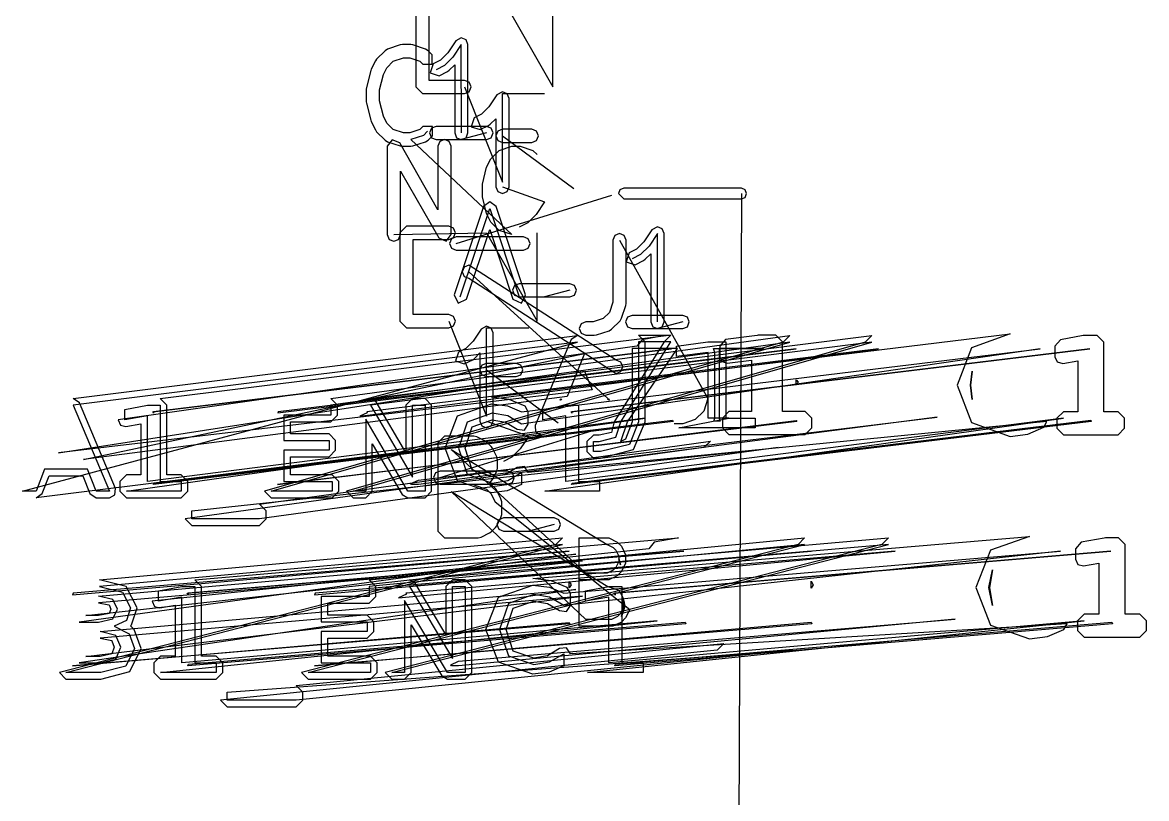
# Model space of a CAD drawing. Extents: x 0 to 334, y -361 to 120.
# Drawn here: x 45.57 to 58.28, y 60.7 to 69.48 of the extents above; entities that cross this region are included whole.
import ezdxf

# ---------------------------------------------------------------- set-up
doc = ezdxf.new("R2010")
doc.units = 0

msp = doc.modelspace()

# ---------------------------------------------------------------- linework, layer by layer
at = {"layer": 'Layer 1'}
for p, q in [((50.01781, 69.7501), (50.0179, 68.7501)), ((50.1679, 68.8251), (50.1679, 69.6751)), ((50.9976, 69.7501), (51.569029, 68.7501)), ((51.569029, 68.7501), (51.569, 69.7501)), ((50.533, 69.3048), (50.470943, 69.27142)), ((50.532953, 69.304782), (50.533, 69.3048)), ((50.586202, 69.282942), (50.532953, 69.304782)), ((50.6083, 69.2298), (50.586202, 69.282942)), ((49.670743, 69.160213), (49.575505, 69.064975)), ((49.700058, 69.178331), (49.670743, 69.160213)), ((49.842915, 69.225951), (49.700058, 69.178331)), ((49.866633, 69.2298), (49.842915, 69.225951)), ((49.961871, 69.2298), (49.866633, 69.2298)), ((49.985589, 69.225951), (49.961871, 69.2298)), ((50.128446, 69.178331), (49.985589, 69.225951)), ((50.157761, 69.160213), (50.128446, 69.178331)), ((50.20538, 69.112594), (50.157761, 69.160213)), ((50.470943, 69.27142), (50.379825, 69.134742)), ((50.5333, 69.2298), (50.438062, 69.086942)), ((50.533347, 68.22982), (50.5333, 69.2298)), ((50.6083, 68.2298), (50.6083, 69.2298)), ((49.561456, 69.045483), (49.513837, 68.950245)), ((49.575505, 69.064975), (49.561456, 69.045483)), ((49.690177, 68.96752), (49.76429, 69.041633)), ((49.76429, 69.041633), (49.878804, 69.079805)), ((49.878804, 69.079805), (49.9497, 69.0798)), ((49.9497, 69.0798), (50.064214, 69.041628)), ((50.064214, 69.041628), (50.099314, 69.006528)), ((50.20538, 69.006528), (50.20538, 69.112594)), ((50.298444, 69.053361), (50.214092, 69.011185)), ((50.379825, 69.134742), (50.298444, 69.053361)), ((50.438062, 69.086942), (50.342824, 68.991704)), ((49.508158, 68.934894), (49.460539, 68.744418)), ((49.513837, 68.950245), (49.508158, 68.934894)), ((49.651683, 68.890532), (49.690177, 68.96752)), ((50.099314, 69.006528), (50.20538, 69.006528)), ((50.214092, 69.011185), (50.180551, 68.910562)), ((50.180551, 68.910562), (50.281174, 68.877021)), ((50.342824, 68.991704), (50.247586, 68.944085)), ((50.281174, 68.877021), (50.376412, 68.92464)), ((50.376412, 68.92464), (50.395904, 68.938689)), ((50.395904, 68.938689), (50.458347, 69.001132)), ((50.458347, 69.001132), (50.4583, 68.2298)), ((49.6083, 68.717), (49.651683, 68.890532)), ((50.569, 68.8251), (50.1679, 68.8251)), ((50.622033, 68.803133), (50.569, 68.8251)), ((50.644, 68.7501), (50.622033, 68.803133)), ((49.460539, 68.744418), (49.4583, 68.726228)), ((49.4583, 68.726228), (49.4583, 68.5834)), ((49.608296, 68.592604), (49.6083, 68.717)), ((50.0179, 68.7501), (50.0929, 68.6751)), ((50.0929, 68.6751), (50.569, 68.6751)), ((50.569, 68.6751), (50.622033, 68.697067)), ((50.569001, 68.7501), (50.9976, 67.6751)), ((50.622033, 68.697067), (50.644, 68.7501)), ((50.935203, 68.66194), (50.844085, 68.525262)), ((50.99726, 68.69532), (50.935203, 68.66194)), ((50.997253, 68.695282), (50.99726, 68.69532)), ((51.050502, 68.673442), (50.997253, 68.695282)), ((50.9976, 67.6751), (50.9976, 68.6751)), ((50.9976, 68.6751), (51.4738, 68.6751)), ((51.0726, 68.6203), (51.050502, 68.673442)), ((49.4583, 68.5834), (49.460539, 68.56521)), ((49.460539, 68.56521), (49.508158, 68.374734)), ((49.651679, 68.419072), (49.608296, 68.592604)), ((50.844085, 68.525262), (50.762703, 68.443881)), ((51.0726, 67.6203), (51.0726, 68.6203)), ((49.690173, 68.342084), (49.651679, 68.419072)), ((50.678351, 68.401705), (50.64481, 68.301082)), ((50.762703, 68.443881), (50.678351, 68.401705)), ((50.860163, 68.329209), (50.922607, 68.391652)), ((50.922607, 68.391652), (50.9226, 67.6203)), ((49.508158, 68.374734), (49.513837, 68.359383)), ((49.513837, 68.359383), (49.561456, 68.264145)), ((49.561456, 68.264145), (49.575505, 68.244653)), ((49.764286, 68.267971), (49.690173, 68.342084)), ((49.8788, 68.2298), (49.764286, 68.267971)), ((50.064243, 68.267971), (49.949729, 68.2298)), ((50.099343, 68.303071), (50.064243, 68.267971)), ((50.205409, 68.303071), (50.099343, 68.303071)), ((50.194553, 68.282833), (50.172586, 68.2298)), ((50.247586, 68.3048), (50.194553, 68.282833)), ((50.205409, 68.197005), (50.205409, 68.303071)), ((50.819, 68.3048), (50.247586, 68.3048)), ((50.64481, 68.301082), (50.745433, 68.267541)), ((50.745433, 68.267541), (50.840671, 68.31516)), ((50.872033, 68.282833), (50.819, 68.3048)), ((50.840671, 68.31516), (50.860163, 68.329209)), ((50.894, 68.2298), (50.872033, 68.282833)), ((50.997609, 68.273909), (50.944576, 68.251942)), ((51.331, 68.2739), (50.997609, 68.273909)), ((51.384033, 68.251933), (51.331, 68.2739)), ((49.575505, 68.244653), (49.670743, 68.149415)), ((49.670743, 68.149415), (49.700059, 68.131297)), ((49.752228, 68.152248), (49.696472, 68.079782)), ((49.83659, 68.116992), (49.752228, 68.152248)), ((49.949729, 68.2298), (49.8788, 68.2298)), ((50.104728, 68.202419), (49.961871, 68.1548)), ((49.961871, 68.1548), (51.1048, 67.0798)), ((50.152347, 68.250038), (50.104728, 68.202419)), ((50.128474, 68.131268), (50.15779, 68.149386)), ((50.15779, 68.149386), (50.205409, 68.197005)), ((50.172586, 68.2298), (50.194553, 68.176767)), ((50.194553, 68.176767), (50.247586, 68.1548)), ((50.247586, 68.1548), (50.819, 68.1548)), ((50.342856, 68.1548), (50.289823, 68.132833)), ((50.3429, 68.1548), (50.342856, 68.1548)), ((50.395933, 68.132833), (50.3429, 68.1548)), ((50.4583, 68.2298), (50.480267, 68.176767)), ((50.480267, 68.176767), (50.5333, 68.1548)), ((50.819014, 68.2298), (50.5333, 68.1548)), ((50.5333, 68.1548), (50.586333, 68.176767)), ((50.586333, 68.176767), (50.6083, 68.2298)), ((50.819, 68.1548), (50.872033, 68.176767)), ((50.872033, 68.176767), (50.894, 68.2298)), ((50.944576, 68.251942), (50.922609, 68.198909)), ((50.922609, 68.198909), (50.944576, 68.145876)), ((50.944576, 68.145876), (50.997609, 68.123909)), ((50.997609, 68.198909), (51.8071, 67.6001)), ((51.331, 68.1239), (51.384033, 68.145867)), ((51.406, 68.1989), (51.384033, 68.251933)), ((51.384033, 68.145867), (51.406, 68.1989)), ((49.696472, 68.079782), (49.6964, 67.0798)), ((49.700059, 68.131297), (49.842916, 68.083678)), ((50.2679, 67.3622), (49.83659, 68.116992)), ((49.842916, 68.083678), (49.866633, 68.079829)), ((49.866633, 68.079829), (49.9619, 68.0798)), ((49.9619, 68.0798), (49.985617, 68.083649)), ((49.985617, 68.083649), (50.128474, 68.131268)), ((50.289823, 68.132833), (50.267856, 68.0798)), ((50.267856, 68.0798), (50.2679, 67.3622)), ((50.4179, 68.0798), (50.395933, 68.132833)), ((50.417828, 67.079818), (50.4179, 68.0798)), ((50.866638, 67.936914), (50.961876, 68.032152)), ((50.961876, 68.032152), (51.104733, 68.079772)), ((50.997609, 68.123909), (51.331, 68.1239)), ((51.104733, 68.079772), (51.2, 68.0798)), ((51.2, 68.0798), (51.342857, 68.03218)), ((51.342857, 68.03218), (51.390476, 67.984561)), ((50.819019, 67.841676), (50.866638, 67.936914)), ((49.8464, 67.0798), (49.8464, 67.7974)), ((49.8464, 67.7974), (50.27771, 67.042608)), ((50.7714, 67.6512), (50.819019, 67.841676)), ((50.771467, 67.508371), (50.7714, 67.6512)), ((50.47377, 66.981052), (52.2357, 67.5251)), ((50.819086, 67.317895), (50.771467, 67.508371)), ((50.9226, 67.6203), (50.944567, 67.567267)), ((50.944567, 67.567267), (50.9976, 67.5453)), ((50.9976, 67.5453), (51.050633, 67.567267)), ((50.997607, 67.62034), (51.4742, 67.4501)), ((51.050633, 67.567267), (51.0726, 67.6203)), ((52.327574, 67.586626), (52.31, 67.5442)), ((52.31, 67.5442), (52.37, 67.4842)), ((52.37, 67.6042), (52.327574, 67.586626)), ((53.7, 67.6042), (52.37, 67.6042)), ((53.7, 67.5442), (52.37, -264.804)), ((53.742426, 67.586626), (53.7, 67.6042)), ((53.7, 67.4842), (53.742426, 67.501774)), ((53.76, 67.5442), (53.742426, 67.586626)), ((53.742426, 67.501774), (53.76, 67.5442)), ((50.784002, 67.398813), (50.450668, 66.398813)), ((50.521819, 66.3751), (50.855153, 67.3751)), ((50.855153, 67.45008), (50.784002, 67.398813)), ((50.926304, 67.398813), (50.855153, 67.45008)), ((50.855153, 67.45008), (50.855153, 67.45008)), ((50.855153, 67.3751), (51.188486, 66.3751)), ((51.259637, 66.398813), (50.926304, 67.398813)), ((51.4742, 67.4501), (51.378962, 67.307242)), ((52.37, 67.4842), (53.7, 67.4842)), ((50.866705, 67.222657), (50.819086, 67.317895)), ((51.378962, 67.307242), (51.283723, 67.212004)), ((49.91431, 67.1751), (49.83931, 67.1001)), ((50.3905, 67.1751), (49.91431, 67.1751)), ((50.443533, 67.153133), (50.3905, 67.1751)), ((50.4655, 67.1001), (50.443533, 67.153133)), ((50.59297, 66.351379), (50.855153, 67.137925)), ((50.855153, 67.137925), (51.117335, 66.351379)), ((50.961943, 67.127419), (50.866705, 67.222657)), ((51.1048, 67.0798), (50.961943, 67.127419)), ((51.283723, 67.212004), (51.188485, 67.164385)), ((52.688543, 67.13342), (52.597425, 66.996742)), ((52.7506, 67.1668), (52.688543, 67.13342)), ((52.750653, 67.166782), (52.7506, 67.1668)), ((52.803902, 67.144942), (52.750653, 67.166782)), ((52.826, 67.0918), (52.803902, 67.144942)), ((49.6964, 67.0798), (49.718367, 67.026767)), ((49.718367, 67.026767), (49.7714, 67.0048)), ((49.7714, 67.0048), (49.824433, 67.026767)), ((49.771428, 67.0798), (50.819, 67.1001)), ((49.824433, 67.026767), (49.8464, 67.0798)), ((49.83931, 67.1001), (49.8393, 66.1001)), ((49.9893, 66.1751), (49.9893, 67.0251)), ((49.9893, 67.0251), (50.3905, 67.0251)), ((50.27771, 67.042608), (50.362072, 67.007352)), ((50.362072, 67.007352), (50.417828, 67.079818)), ((50.3905, 67.0251), (50.443533, 67.047067)), ((50.420737, 67.034085), (50.39877, 66.981052)), ((50.47377, 67.056052), (50.420737, 67.034085)), ((50.443533, 67.047067), (50.4655, 67.1001)), ((51.2357, 67.056), (50.47377, 67.056052)), ((50.819, 67.1001), (51.390428, 66.1001)), ((51.288733, 67.034033), (51.2357, 67.056)), ((51.3107, 66.981), (51.288733, 67.034033)), ((51.390428, 66.1001), (51.3905, 67.1001)), ((52.247428, 67.0168), (52.2474, 66.3147)), ((52.269395, 67.069833), (52.247428, 67.0168)), ((52.322428, 67.0918), (52.269395, 67.069833)), ((52.375433, 67.069833), (52.3224, 67.0918)), ((52.3224, 67.0918), (52.322428, 67.0918)), ((52.322428, 67.0168), (53.3224, 65.2275)), ((52.3974, 67.0168), (52.375433, 67.069833)), ((52.397414, 66.302514), (52.3974, 67.0168)), ((52.597425, 66.996742), (52.516044, 66.915361)), ((52.751, 67.0918), (52.655762, 66.948942)), ((52.750947, 66.09182), (52.751, 67.0918)), ((52.826, 66.0918), (52.826, 67.0918)), ((50.39877, 66.981052), (50.420737, 66.928019)), ((50.420737, 66.928019), (50.47377, 66.906052)), ((50.47377, 66.906052), (51.2357, 66.906)), ((51.2357, 66.906), (51.288733, 66.927967)), ((51.288733, 66.927967), (51.3107, 66.981)), ((52.431692, 66.873185), (52.398151, 66.772562)), ((52.516044, 66.915361), (52.431692, 66.873185)), ((52.655762, 66.948942), (52.560524, 66.853704)), ((52.613504, 66.800689), (52.675947, 66.863132)), ((52.675947, 66.863132), (52.676, 66.0918)), ((50.617057, 66.735814), (50.564024, 66.713847)), ((52.2837, 65.6608), (50.617057, 66.735814)), ((52.398151, 66.772562), (52.498774, 66.739021)), ((52.560524, 66.853704), (52.465286, 66.806085)), ((52.498774, 66.739021), (52.594012, 66.78664)), ((52.594012, 66.78664), (52.613504, 66.800689)), ((50.564024, 66.713847), (50.542057, 66.660814)), ((50.542057, 66.660814), (50.564024, 66.607781)), ((50.564024, 66.607781), (50.617057, 66.585814)), ((50.617057, 66.660814), (52.1884, 65.2251)), ((50.617057, 66.585814), (52.2837, 65.5108)), ((51.135452, 66.503133), (51.113485, 66.4501)), ((51.188485, 66.5251), (51.135452, 66.503133)), ((51.7599, 66.5251), (51.188485, 66.5251)), ((51.812933, 66.503133), (51.7599, 66.5251)), ((51.8349, 66.4501), (51.812933, 66.503133)), ((50.450668, 66.398813), (50.498102, 66.303945)), ((51.113485, 66.4501), (51.135452, 66.397067)), ((51.135452, 66.397067), (51.188485, 66.3751)), ((51.188485, 66.3751), (51.7599, 66.3751)), ((51.212203, 66.303945), (51.259637, 66.398813)), ((51.759914, 66.4501), (51.4742, 66.3751)), ((51.7599, 66.3751), (51.812933, 66.397067)), ((51.812933, 66.397067), (51.8349, 66.4501)), ((50.498102, 66.303945), (50.59297, 66.351379)), ((51.117335, 66.351379), (51.212203, 66.303945)), ((52.2474, 66.3147), (52.209229, 66.200186)), ((52.345946, 66.13594), (52.393565, 66.278797)), ((52.393565, 66.278797), (52.397414, 66.302514)), ((49.8393, 66.1001), (49.9143, 66.0251)), ((50.3905, 66.1751), (49.9893, 66.1751)), ((50.443533, 66.153133), (50.3905, 66.1751)), ((50.3905, 66.1001), (50.819, 65.0251)), ((50.4655, 66.1001), (50.443533, 66.153133)), ((50.443533, 66.047067), (50.4655, 66.1001)), ((52.139029, 66.129986), (52.024515, 66.091815)), ((52.209229, 66.200186), (52.139029, 66.129986)), ((52.23259, 66.011386), (52.327828, 66.106624)), ((52.327828, 66.106624), (52.345946, 66.13594)), ((52.412253, 66.144833), (52.390286, 66.0918)), ((52.465286, 66.1668), (52.412253, 66.144833)), ((53.0367, 66.1668), (52.465286, 66.1668)), ((53.089733, 66.144833), (53.0367, 66.1668)), ((53.1117, 66.0918), (53.089733, 66.144833)), ((49.9143, 66.0251), (50.3905, 66.0251)), ((50.3905, 66.0251), (50.443533, 66.047067)), ((50.756603, 66.01194), (50.665485, 65.875262)), ((50.81866, 66.04532), (50.756603, 66.01194)), ((50.818653, 66.045282), (50.81866, 66.04532)), ((50.871902, 66.023442), (50.818653, 66.045282)), ((50.819, 65.0251), (50.819, 66.0251)), ((50.819, 66.0251), (51.2952, 66.0251)), ((50.894, 65.9703), (50.871902, 66.023442)), ((51.888367, 66.069833), (51.8664, 66.0168)), ((51.8664, 66.0168), (51.888367, 65.963767)), ((51.9414, 66.0918), (51.888367, 66.069833)), ((52.024515, 66.091815), (51.9414, 66.0918)), ((52.060417, 65.945649), (52.203274, 65.993268)), ((52.203274, 65.993268), (52.23259, 66.011386)), ((52.390286, 66.0918), (52.412253, 66.038767)), ((52.412253, 66.038767), (52.465286, 66.0168)), ((52.465286, 66.0168), (53.0367, 66.0168)), ((52.676, 66.0918), (52.697967, 66.038767)), ((52.697967, 66.038767), (52.751, 66.0168)), ((53.036714, 66.0918), (52.751, 66.0168)), ((52.751, 66.0168), (52.804033, 66.038767)), ((52.804033, 66.038767), (52.826, 66.0918)), ((53.0367, 66.0168), (53.089733, 66.038767)), ((53.089733, 66.038767), (53.1117, 66.0918)), ((45.5705, 64.1781), (51.845181, 65.86377)), ((51.845181, 65.86377), (46.1444, 65.1501)), ((46.144466, 65.225105), (51.845181, 65.93877)), ((47.1285, 65.2251), (52.848697, 65.93877)), ((54.171576, 65.86377), (48.3063, 64.1781)), ((48.3813, 64.1781), (54.246576, 65.86377)), ((49.0594, 65.2251), (54.246576, 65.93877)), ((54.246576, 65.86377), (49.0594, 65.1501)), ((55.101103, 65.86377), (49.2359, 64.1781)), ((49.3109, 64.1781), (55.176103, 65.86377)), ((55.176103, 65.86377), (49.5062, 65.1501)), ((49.506261, 65.225137), (55.176103, 65.93877)), ((50.665485, 65.875262), (50.584104, 65.793881)), ((50.87319, 65.242648), (56.738483, 65.956348)), ((50.894, 64.9703), (50.894, 65.9703)), ((51.776063, 65.892886), (51.366611, 64.920881)), ((51.845181, 65.93877), (51.776063, 65.892886)), ((51.888367, 65.963767), (51.9414, 65.9418)), ((51.9414, 65.9418), (52.0367, 65.9418)), ((52.0367, 65.9418), (52.060417, 65.945649)), ((52.827284, 65.866185), (52.2612, 64.9625)), ((52.336193, 64.962558), (52.902284, 65.866185)), ((52.578765, 65.890673), (52.517251, 65.816895)), ((52.6134, 65.8668), (52.5384, 65.9418)), ((52.5384, 65.9418), (52.902284, 65.941185)), ((52.902284, 65.866185), (52.5384, 65.8668)), ((52.5384, 65.8668), (52.5384, 64.9625)), ((52.835211, 65.937548), (52.578765, 65.890673)), ((52.613418, 64.962535), (52.6134, 65.8668)), ((52.902284, 65.941185), (52.827284, 65.866185)), ((52.848697, 65.93877), (52.835211, 65.937548)), ((52.965, 65.8199), (53.322428, 65.866775)), ((53.322428, 65.866775), (53.5246, 65.8668)), ((53.521285, 65.893673), (53.456037, 65.81931)), ((53.878713, 65.940548), (53.521285, 65.893673)), ((53.5246, 65.8668), (53.5246, 65.0055)), ((53.888465, 65.941185), (53.878713, 65.940548)), ((54.0907, 65.9412), (53.888465, 65.941185)), ((54.1657, 65.8662), (54.0907, 65.9412)), ((54.1657, 65.0799), (54.1657, 65.8662)), ((54.246576, 65.93877), (54.171576, 65.86377)), ((55.176103, 65.93877), (55.101103, 65.86377)), ((56.738483, 65.956348), (56.30283, 65.799917)), ((57.307568, 65.890673), (57.246054, 65.816895)), ((57.564014, 65.937548), (57.307568, 65.890673)), ((57.5775, 65.93877), (57.564014, 65.937548)), ((57.7226, 65.9388), (57.5775, 65.93877)), ((57.7976, 65.8638), (57.7226, 65.9388)), ((57.7976, 65.0774), (57.7976, 65.8638)), ((46.2594, 64.5368), (51.927071, 65.734213)), ((52.517251, 65.816895), (46.652, 64.9834)), ((47.045083, 65.075137), (52.910284, 65.78877)), ((52.910284, 65.78877), (47.0536, 65.0751)), ((48.456363, 65.066068), (54.321576, 65.78877)), ((54.321576, 65.78877), (48.4605, 65.0751)), ((49.385836, 65.02722), (55.251103, 65.78877)), ((55.251103, 65.78877), (49.4632, 65.0751)), ((50.499752, 65.751705), (50.466211, 65.651082)), ((50.584104, 65.793881), (50.499752, 65.751705)), ((50.681564, 65.679209), (50.744007, 65.741652)), ((50.744007, 65.741652), (50.744, 64.9703)), ((57.079693, 65.7889), (51.2144, 64.9365)), ((51.2144, 65.075265), (57.079693, 65.7889)), ((51.927071, 65.734213), (51.730247, 65.250489)), ((51.773883, 65.075137), (57.639087, 65.78877)), ((57.639087, 65.78877), (51.7824, 65.0751)), ((52.411158, 64.9625), (52.977284, 65.791185)), ((52.977284, 65.791185), (52.4634, 65.7918)), ((52.4634, 65.7918), (52.4634, 64.9625)), ((52.96497, 65.700125), (52.965, 65.8199)), ((53.3244, 65.747), (52.96497, 65.700125)), ((53.3244, 65.0055), (53.3244, 65.747)), ((53.3994, 65.747), (53.38455, 65.791792)), ((53.38455, 65.791792), (53.950617, 65.791185)), ((53.399333, 65.005477), (53.3994, 65.747)), ((53.950617, 65.791185), (53.4496, 65.7918)), ((53.4496, 65.7918), (53.4496, 65.0055)), ((53.456037, 65.81931), (53.4561, 65.6995)), ((56.30283, 65.799917), (56.139816, 65.376791)), ((56.411298, 65.722883), (56.411463, 65.723055)), ((56.411377, 65.722966), (56.411298, 65.722883)), ((56.411463, 65.723055), (56.411377, 65.722966)), ((57.246054, 65.816895), (57.2461, 65.6971)), ((50.466211, 65.651082), (50.566834, 65.617541)), ((50.566834, 65.617541), (50.662072, 65.66516)), ((50.662072, 65.66516), (50.681564, 65.679209)), ((50.765977, 65.601942), (50.74401, 65.548909)), ((50.81901, 65.623909), (50.765977, 65.601942)), ((51.1524, 65.6239), (50.81901, 65.623909)), ((51.205433, 65.601933), (51.1524, 65.6239)), ((51.2274, 65.5489), (51.205433, 65.601933)), ((52.336733, 65.638833), (52.2837, 65.6608)), ((52.3587, 65.5858), (52.336733, 65.638833)), ((53.4561, 65.6995), (53.481617, 65.643145)), ((53.481617, 65.643145), (53.540799, 65.62513)), ((53.540799, 65.62513), (53.81553, 65.660959)), ((53.81553, 65.660959), (53.8155, 65.0799)), ((57.2461, 65.6971), (57.273045, 65.639523)), ((57.273045, 65.639523), (57.334513, 65.623309)), ((57.334513, 65.623309), (57.503983, 65.654113)), ((57.503983, 65.654113), (57.504, 65.0774)), ((45.9765, 64.6118), (51.927198, 65.535526)), ((50.74401, 65.548909), (50.765977, 65.495876)), ((50.765977, 65.495876), (50.81901, 65.473909)), ((50.81901, 65.548909), (51.6286, 64.9501)), ((50.81901, 65.473909), (51.1524, 65.4739)), ((51.1524, 65.4739), (51.205433, 65.495867)), ((51.205433, 65.495867), (51.2274, 65.5489)), ((51.927198, 65.535526), (52.012973, 65.325489)), ((52.2837, 65.5108), (52.336733, 65.532767)), ((52.336733, 65.532767), (52.3587, 65.5858)), ((56.289816, 65.376791), (56.311527, 65.53693)), ((56.311527, 65.53693), (56.292822, 65.376791)), ((56.311527, 65.53693), (56.311527, 65.53693)), ((54.321576, 65.438688), (54.341063, 65.409994)), ((54.321576, 65.3813), (54.321576, 65.438688)), ((54.341063, 65.409994), (54.321576, 65.3813)), ((56.139816, 65.376791), (56.302763, 64.953728)), ((56.311554, 65.216889), (56.289816, 65.376791)), ((56.292822, 65.376791), (56.311554, 65.216889)), ((52.012973, 65.325489), (45.9765, 64.6118)), ((46.213602, 65.179177), (46.144466, 65.225105)), ((51.730247, 65.250489), (46.2594, 64.5368)), ((47.2035, 65.1501), (47.1285, 65.2251)), ((49.1344, 65.1501), (49.0594, 65.2251)), ((49.571003, 65.187999), (49.506261, 65.225137)), ((49.9818, 65.2251), (49.9068, 65.1501)), ((50.1226, 65.2251), (49.9818, 65.2251)), ((50.1976, 65.1501), (50.1226, 65.2251)), ((51.073864, 65.216591), (50.87319, 65.242648)), ((51.253862, 65.138979), (51.073864, 65.216591)), ((51.649691, 65.206497), (51.658723, 65.227939)), ((51.66526, 65.213063), (51.649691, 65.206497)), ((51.658723, 65.227939), (51.66526, 65.213063)), ((52.189803, 65.213415), (52.195944, 65.227334)), ((52.20415, 65.207819), (52.189803, 65.213415)), ((52.195944, 65.227334), (52.20415, 65.207819)), ((52.195944, 65.227334), (52.195944, 65.227334)), ((53.3224, 65.2275), (53.274781, 65.084643)), ((46.1444, 65.1501), (46.553134, 64.178095)), ((46.622336, 64.207172), (46.213602, 65.179177)), ((46.727, 65.1032), (46.983446, 65.150075)), ((46.727017, 64.983425), (46.727, 65.1032)), ((46.983446, 65.150075), (47.1285, 65.1501)), ((47.1285, 65.1501), (47.1285, 64.2888)), ((47.2035, 64.3638), (47.2035, 65.1501)), ((49.0594, 65.1501), (49.0594, 65.0394)), ((49.1344, 65.0394), (49.1344, 65.1501)), ((49.5062, 65.1501), (49.981739, 64.336949)), ((49.9068, 64.6138), (49.571003, 65.187999)), ((49.9068, 65.1501), (49.9068, 64.6138)), ((49.981739, 64.336949), (49.9818, 65.1501)), ((49.9818, 65.1501), (50.1226, 65.1501)), ((50.1226, 65.1501), (50.1226, 64.1781)), ((50.1976, 64.1781), (50.1976, 65.1501)), ((50.489599, 65.032296), (50.87319, 65.167713)), ((50.87319, 65.167713), (51.054211, 65.144276)), ((51.054211, 65.144276), (51.2144, 65.075265)), ((51.2894, 65.0752), (51.253862, 65.138979)), ((51.4558, 65.1032), (51.712246, 65.150075)), ((51.455817, 64.983425), (51.4558, 65.1032)), ((51.712246, 65.150075), (51.8574, 65.1501)), ((51.8574, 65.1501), (51.8574, 64.2888)), ((53.274781, 65.084643), (53.179543, 64.989405)), ((46.652, 64.9834), (46.678945, 64.925823)), ((46.9849, 65.0303), (46.727017, 64.983425)), ((46.7478, 64.1781), (52.613083, 65.002442)), ((46.9849, 64.2888), (46.9849, 65.0303)), ((52.613083, 65.002442), (46.9849, 64.2888)), ((47.0536, 65.0605), (47.045083, 65.075137)), ((52.927834, 64.966765), (47.0508, 64.2531)), ((47.0536, 65.0751), (47.0536, 65.0605)), ((47.056667, 64.267224), (52.921968, 64.980889)), ((48.4563, 64.2531), (54.321576, 64.975797)), ((54.325713, 64.966765), (48.4563, 64.2531)), ((48.4605, 65.0751), (48.456363, 65.066068)), ((49.0594, 65.0394), (48.5264, 65.0394)), ((48.5264, 65.0394), (48.5264, 64.7517)), ((48.6014, 64.8267), (48.6014, 64.9644)), ((48.6014, 64.9644), (49.0594, 64.9644)), ((49.0594, 64.9644), (49.1344, 65.0394)), ((49.469678, 65.064023), (49.385836, 65.02722)), ((49.9272, 64.1781), (49.451662, 64.991251)), ((49.451662, 64.991251), (49.4517, 64.1781)), ((49.4632, 65.0751), (49.469678, 65.064023)), ((50.047565, 64.30098), (55.912823, 65.014645)), ((55.912823, 65.014645), (50.0476, 64.2531)), ((50.349523, 64.663156), (50.489599, 65.032296)), ((50.600223, 64.957334), (50.502529, 64.663063)), ((50.88181, 65.059547), (50.600223, 64.957334)), ((50.654441, 64.905536), (50.88181, 64.98457)), ((50.744, 64.9703), (50.765967, 64.917267)), ((50.819007, 64.97034), (51.2956, 64.8001)), ((50.872033, 64.917267), (50.894, 64.9703)), ((51.057803, 65.028948), (50.88181, 65.059547)), ((50.88181, 64.98457), (51.031752, 64.958641)), ((51.031752, 64.958641), (51.03195, 64.958568)), ((51.03195, 64.958568), (51.166022, 64.879212)), ((51.2144, 64.9365), (51.057803, 65.028948)), ((51.2894, 64.936523), (51.2894, 65.0752)), ((57.154693, 64.966635), (51.2894, 64.3903)), ((51.7137, 65.0303), (51.455817, 64.983425)), ((51.4766, 64.1781), (57.341886, 65.002442)), ((51.7137, 64.2888), (51.7137, 65.0303)), ((57.341886, 65.002442), (51.7137, 64.2888)), ((51.7824, 65.0605), (51.773883, 65.075137)), ((57.656637, 64.966765), (51.7797, 64.2531)), ((51.7824, 65.0751), (51.7824, 65.0605)), ((51.785567, 64.267224), (57.650771, 64.980889)), ((52.2612, 64.9625), (52.231375, 64.843486)), ((52.281127, 64.787428), (52.336193, 64.962558)), ((52.338398, 64.738298), (52.411158, 64.9625)), ((52.4634, 64.9625), (52.389512, 64.76671)), ((52.5384, 64.9625), (52.435277, 64.707292)), ((52.481262, 64.648065), (52.613418, 64.962535)), ((52.921968, 64.980889), (52.927834, 64.966765)), ((52.994, 64.8948), (53.560072, 65.004857)), ((53.179543, 64.989405), (53.036686, 64.941786)), ((53.560072, 65.004857), (53.3244, 65.0055)), ((53.3903, 64.9698), (53.399333, 65.005477)), ((53.458633, 64.969823), (53.3903, 64.9698)), ((53.4496, 65.0055), (53.458633, 64.969823)), ((53.5601, 65.0799), (53.4851, 65.0049)), ((53.4851, 65.0049), (53.4851, 64.8942)), ((53.5246, 65.0055), (53.855, 65.0055)), ((53.8155, 65.0799), (53.5601, 65.0799)), ((53.855, 65.0055), (53.855, 64.8948)), ((54.4211, 65.0799), (54.1657, 65.0799)), ((54.321576, 64.975797), (54.325713, 64.966765)), ((54.4961, 65.0049), (54.4211, 65.0799)), ((54.4961, 64.8942), (54.4961, 65.0049)), ((57.119011, 64.902767), (57.154693, 64.966635)), ((57.3419, 65.0774), (57.2669, 65.0024)), ((57.2669, 65.0024), (57.2669, 64.8918)), ((57.504, 65.0774), (57.3419, 65.0774)), ((57.650771, 64.980889), (57.656637, 64.966765)), ((57.9597, 65.0774), (57.7976, 65.0774)), ((58.0347, 65.0024), (57.9597, 65.0774)), ((58.0347, 64.8918), (58.0347, 65.0024)), ((46.678945, 64.925823), (46.740413, 64.909609)), ((46.740413, 64.909609), (46.909883, 64.940413)), ((46.909883, 64.940413), (46.9099, 64.3638)), ((50.29527, 64.331052), (52.0571, 64.8751)), ((50.577529, 64.663086), (50.654276, 64.905364)), ((50.654276, 64.905364), (50.654441, 64.905536)), ((50.765967, 64.917267), (50.819, 64.8953)), ((50.819, 64.8953), (50.872033, 64.917267)), ((51.166022, 64.879212), (51.245992, 64.868513)), ((51.245992, 64.868513), (51.2894, 64.936523)), ((51.366611, 64.920881), (51.373249, 64.850288)), ((51.373249, 64.850288), (51.435729, 64.816765)), ((52.231375, 64.843486), (52.091907, 64.813542)), ((53.036686, 64.941786), (52.9414, 64.9418)), ((53.855, 64.8948), (52.994, 64.8948)), ((53.4851, 64.8942), (53.5601, 64.8192)), ((54.4211, 64.8192), (54.4961, 64.8942)), ((56.302763, 64.953728), (56.302893, 64.953602)), ((56.302893, 64.953602), (56.738483, 64.797885)), ((56.937977, 64.824013), (57.119011, 64.902767)), ((57.2669, 64.8918), (57.3419, 64.8168)), ((57.9597, 64.8168), (58.0347, 64.8918)), ((51.435729, 64.816765), (45.7235, 64.1031)), ((48.2513, 64.0317), (53.352247, 64.74541)), ((48.5264, 64.7517), (49.0372, 64.7517)), ((49.0372, 64.8267), (48.6014, 64.8267)), ((49.1122, 64.7517), (49.0372, 64.8267)), ((49.0372, 64.7517), (49.0372, 64.641)), ((49.1122, 64.641), (49.1122, 64.7517)), ((49.5267, 64.1781), (49.5266, 64.7144)), ((49.5266, 64.7144), (49.862396, 64.140201)), ((50.268219, 64.7251), (50.2682, 64.2489)), ((50.343219, 64.8001), (50.268219, 64.7251)), ((50.676524, 64.800077), (50.343219, 64.8001)), ((50.710066, 64.792159), (50.676524, 64.800077)), ((50.805304, 64.744539), (50.710066, 64.792159)), ((50.824795, 64.73049), (50.805304, 64.744539)), ((50.872414, 64.682871), (50.824795, 64.73049)), ((51.2956, 64.8001), (51.200362, 64.657242)), ((52.0288, 64.8136), (51.9538, 64.7386)), ((51.9538, 64.7386), (51.9538, 64.6279)), ((52.091907, 64.813542), (52.0288, 64.8136)), ((52.0288, 64.6279), (52.0288, 64.7386)), ((52.0288, 64.7386), (52.0919, 64.7386)), ((52.0919, 64.7386), (52.281127, 64.787428)), ((52.435277, 64.707292), (52.105882, 64.627865)), ((52.389232, 64.766494), (52.338398, 64.738298)), ((52.389512, 64.76671), (52.389232, 64.766494)), ((53.352247, 64.74541), (53.277247, 64.67041)), ((53.5601, 64.8192), (54.4211, 64.8192)), ((56.738483, 64.797885), (56.937977, 64.824013)), ((57.3419, 64.8168), (57.9597, 64.8168)), ((53.277247, 64.67041), (47.412, 63.8636)), ((47.487, 63.9567), (54.116557, 64.67041)), ((54.116557, 64.67041), (48.2513, 63.8636)), ((49.0372, 64.641), (48.5264, 64.641)), ((48.5264, 64.641), (48.5264, 64.2888)), ((49.0372, 64.566), (49.1122, 64.641)), ((50.489599, 64.294015), (50.349523, 64.663156)), ((50.418219, 64.6501), (52.1826, 63.5751)), ((51.942, 63.2489), (50.418219, 64.6501)), ((50.502529, 64.663063), (50.600223, 64.368792)), ((50.654359, 64.420722), (50.577529, 64.663086)), ((50.886463, 64.663379), (50.872414, 64.682871)), ((50.934082, 64.568141), (50.886463, 64.663379)), ((51.200362, 64.657242), (51.105124, 64.562004)), ((51.9538, 64.6279), (52.0288, 64.5529)), ((52.105882, 64.627865), (52.0288, 64.6279)), ((52.1059, 64.5529), (52.481262, 64.648065)), ((48.6014, 64.3638), (48.6014, 64.566)), ((48.6014, 64.566), (49.0372, 64.566)), ((50.942, 64.5346), (50.934082, 64.568141)), ((50.94198, 64.439352), (50.942, 64.5346)), ((51.105124, 64.562004), (51.009886, 64.514385)), ((51.166022, 64.447611), (51.03195, 64.368255)), ((51.245992, 64.45831), (51.166022, 64.447611)), ((51.2894, 64.3903), (51.245992, 64.45831)), ((52.0288, 64.5529), (52.1059, 64.5529)), ((45.8212, 64.4274), (45.723506, 64.178051)), ((45.793332, 64.15074), (45.87236, 64.352449)), ((46.304606, 64.427449), (45.8212, 64.4274)), ((45.87236, 64.352449), (46.2535, 64.3524)), ((46.2535, 64.3524), (46.332528, 64.150691)), ((46.4023, 64.1781), (46.304606, 64.427449)), ((46.7478, 64.3638), (46.6728, 64.2888)), ((46.9099, 64.3638), (46.7478, 64.3638)), ((47.3656, 64.3638), (47.2035, 64.3638)), ((47.4406, 64.2888), (47.3656, 64.3638)), ((49.0724, 64.3638), (48.6014, 64.3638)), ((49.1474, 64.2888), (49.0724, 64.3638)), ((50.242237, 64.384085), (50.22027, 64.331052)), ((50.22027, 64.331052), (50.242237, 64.278019)), ((50.29527, 64.406052), (50.242237, 64.384085)), ((51.0571, 64.406), (50.29527, 64.406052)), ((50.600223, 64.368792), (50.88181, 64.26723)), ((50.88181, 64.342253), (50.654359, 64.420722)), ((51.031752, 64.368182), (50.88181, 64.342253)), ((50.886443, 64.310573), (50.934062, 64.405811)), ((50.934062, 64.405811), (50.94198, 64.439352)), ((51.03195, 64.368255), (51.031752, 64.368182)), ((51.110133, 64.384033), (51.0571, 64.406)), ((51.057803, 64.297829), (51.2144, 64.390277)), ((51.1321, 64.331), (51.110133, 64.384033)), ((51.110133, 64.277967), (51.1321, 64.331)), ((51.2144, 64.390277), (51.2144, 64.253)), ((46.615666, 64.136603), (46.622336, 64.207172)), ((46.6728, 64.2888), (46.6728, 64.1781)), ((47.0508, 64.2531), (47.056667, 64.267224)), ((47.1285, 64.2888), (47.3656, 64.2888)), ((47.3656, 64.2888), (47.3656, 64.1781)), ((47.4406, 64.1781), (47.4406, 64.2888)), ((48.5264, 64.2888), (49.0724, 64.2888)), ((49.0724, 64.2888), (49.0724, 64.1781)), ((49.1474, 64.1781), (49.1474, 64.2888)), ((49.963722, 64.264177), (50.047565, 64.30098)), ((49.9702, 64.2531), (49.963722, 64.264177)), ((50.0476, 64.2531), (49.9702, 64.2531)), ((50.242237, 64.278019), (50.29527, 64.256052)), ((50.2682, 64.2489), (50.2682, 63.7251)), ((50.29527, 64.256052), (51.0571, 64.256)), ((50.87319, 64.15925), (50.489599, 64.294015)), ((50.676552, 64.248909), (50.819409, 64.20129)), ((50.819409, 64.20129), (50.867028, 64.153671)), ((50.850705, 64.269392), (50.872394, 64.291081)), ((50.872394, 64.25429), (50.850705, 64.269392)), ((50.872394, 64.291081), (50.886443, 64.310573)), ((50.920013, 64.206671), (50.872394, 64.25429)), ((50.88181, 64.26723), (51.057803, 64.297829)), ((50.934062, 64.18718), (50.920013, 64.206671)), ((51.2144, 64.253), (51.052775, 64.182687)), ((51.0571, 64.256), (51.110133, 64.277967)), ((51.7797, 64.2531), (51.785567, 64.267224)), ((51.8574, 64.2888), (52.0944, 64.2888)), ((52.0944, 64.2888), (52.0944, 64.1781)), ((45.723506, 64.178051), (45.5705, 64.1781)), ((45.7235, 64.1031), (45.793332, 64.15074)), ((46.332528, 64.150691), (46.40236, 64.103051)), ((46.553134, 64.178095), (46.4023, 64.1781)), ((46.40236, 64.103051), (46.5532, 64.1031)), ((46.5532, 64.1031), (46.615666, 64.136603)), ((46.6728, 64.1781), (46.7478, 64.1031)), ((47.3656, 64.1781), (46.7478, 64.1781)), ((46.7478, 64.1031), (47.3656, 64.1031)), ((47.3656, 64.1031), (47.4406, 64.1781)), ((48.3063, 64.1781), (48.3813, 64.1031)), ((49.0724, 64.1781), (48.3813, 64.1781)), ((48.3813, 64.1031), (49.0724, 64.1031)), ((49.0724, 64.1031), (49.1474, 64.1781)), ((49.2359, 64.1781), (49.3109, 64.1031)), ((49.4517, 64.1781), (49.3109, 64.1781)), ((49.3109, 64.1031), (49.4517, 64.1031)), ((49.4517, 64.1031), (49.5267, 64.1781)), ((49.862396, 64.140201), (49.927138, 64.103063)), ((49.927138, 64.103063), (50.1226, 64.1031)), ((50.1226, 64.1781), (49.9272, 64.1781)), ((50.1226, 64.1031), (50.1976, 64.1781)), ((50.418219, 64.173909), (52.1882, 63.0989)), ((51.942, 62.7251), (50.418219, 64.173909)), ((50.867028, 64.153671), (50.914648, 64.058433)), ((51.052775, 64.182687), (50.87319, 64.15925)), ((50.981682, 64.091942), (50.934062, 64.18718)), ((50.9896, 64.0584), (50.981682, 64.091942)), ((52.0944, 64.1781), (51.4766, 64.1781)), ((47.487, 63.8636), (47.487, 63.9567)), ((48.3263, 63.9567), (48.2513, 64.0317)), ((48.3263, 63.8636), (48.3263, 63.9567)), ((50.914648, 64.058433), (52.4384, 62.8405)), ((50.989677, 63.915576), (50.9896, 64.0584)), ((47.412, 63.8636), (47.487, 63.7886)), ((48.2513, 63.8636), (47.487, 63.8636)), ((48.2513, 63.7886), (48.3263, 63.8636)), ((50.934139, 63.786796), (50.981759, 63.882034)), ((50.956853, 63.853133), (50.934886, 63.8001)), ((51.009886, 63.8751), (50.956853, 63.853133)), ((50.981759, 63.882034), (50.989677, 63.915576)), ((51.5813, 63.8751), (51.009886, 63.8751)), ((51.634333, 63.853133), (51.5813, 63.8751)), ((51.6563, 63.8001), (51.634333, 63.853133)), ((47.487, 63.7886), (48.2513, 63.7886)), ((50.2682, 63.7251), (50.3432, 63.6501)), ((50.757741, 63.658018), (50.852979, 63.705637)), ((50.852979, 63.705637), (50.872471, 63.719686)), ((50.872471, 63.719686), (50.92009, 63.767305)), ((50.92009, 63.767305), (50.934139, 63.786796)), ((50.934886, 63.8001), (50.956853, 63.747067)), ((50.956853, 63.747067), (51.009886, 63.7251)), ((51.009886, 63.7251), (51.5813, 63.7251)), ((51.581314, 63.8001), (51.2956, 63.7251)), ((51.5813, 63.7251), (51.634333, 63.747067)), ((51.634333, 63.747067), (51.6563, 63.8001)), ((51.603816, 63.574475), (45.9875, 62.1269)), ((46.0625, 62.1269), (51.678816, 63.574475)), ((51.678816, 63.574475), (46.4409, 63.0989)), ((46.440961, 63.173931), (51.678816, 63.649475)), ((47.5205, 63.1739), (52.988672, 63.649475)), ((54.340878, 63.574475), (48.7246, 62.1269)), ((48.7996, 62.1269), (54.415878, 63.574475)), ((49.4919, 63.1739), (54.415878, 63.649475)), ((54.415878, 63.574475), (49.4919, 63.0989)), ((55.289902, 63.574475), (49.6736, 62.1269)), ((49.7486, 62.1269), (55.364902, 63.574475)), ((49.948087, 63.17384), (55.364902, 63.649475)), ((55.364902, 63.574475), (49.9481, 63.0989)), ((50.3432, 63.6501), (50.7242, 63.6501)), ((50.7242, 63.6501), (50.757741, 63.658018)), ((51.343734, 63.191448), (56.960056, 63.667053)), ((51.678816, 63.649475), (51.603816, 63.574475)), ((51.867, 62.6501), (51.867, 63.6501)), ((51.867, 63.6501), (52.2003, 63.6501)), ((52.1826, 63.5751), (52.251116, 63.540841)), ((52.2003, 63.6501), (52.295538, 63.60248)), ((52.295538, 63.60248), (52.343157, 63.554861)), ((52.71363, 63.601426), (52.651847, 63.5276)), ((52.975455, 63.648301), (52.71363, 63.601426)), ((52.988672, 63.649475), (52.975455, 63.648301)), ((54.415878, 63.649475), (54.340878, 63.574475)), ((55.364902, 63.649475), (55.289902, 63.574475)), ((56.960056, 63.667053), (56.516918, 63.511159)), ((57.541628, 63.601426), (57.479845, 63.5276)), ((57.803453, 63.648301), (57.541628, 63.601426)), ((57.81667, 63.649475), (57.803453, 63.648301)), ((57.9648, 63.6495), (57.81667, 63.649475)), ((58.0398, 63.5745), (57.9648, 63.6495)), ((58.0398, 62.7881), (58.0398, 63.5745)), ((46.137463, 63.007385), (51.753816, 63.499475)), ((51.753816, 63.499475), (46.1433, 63.0239)), ((51.826963, 63.466402), (46.2106, 62.6978)), ((46.4299, 62.990769), (51.826963, 63.466402)), ((52.651847, 63.5276), (47.0355, 62.9322)), ((47.43397, 63.023833), (53.050289, 63.499475)), ((53.050289, 63.499475), (47.4455, 63.0239)), ((48.874519, 63.004777), (54.490878, 63.499475)), ((54.490878, 63.499475), (48.8817, 63.0239)), ((49.823586, 62.970001), (55.439902, 63.499475)), ((55.439902, 63.499475), (49.9055, 63.0239)), ((57.308422, 63.499605), (51.6921, 62.8853)), ((51.6921, 63.023965), (57.308422, 63.499605)), ((52.251116, 63.540841), (52.281523, 63.510434)), ((52.26197, 63.023833), (57.878287, 63.499475)), ((57.878287, 63.499475), (52.2735, 63.0239)), ((52.281523, 63.510434), (52.315781, 63.441918)), ((52.315781, 63.441918), (52.3158, 63.3821)), ((52.343157, 63.554861), (52.390776, 63.459623)), ((52.390776, 63.459623), (52.3908, 63.3644)), ((56.516918, 63.511159), (56.350405, 63.087496)), ((56.627684, 63.434147), (56.627851, 63.434318)), ((56.627766, 63.434231), (56.627684, 63.434147)), ((56.627851, 63.434318), (56.627766, 63.434231)), ((57.479845, 63.5276), (57.4799, 63.4078)), ((46.2856, 62.7728), (51.901963, 63.391402)), ((51.901963, 63.391402), (46.4299, 62.9158)), ((52.281542, 63.313584), (52.251135, 63.283177)), ((52.3158, 63.3821), (52.281542, 63.313584)), ((52.315768, 63.4126), (52.334876, 63.343389)), ((52.334876, 63.343389), (52.315768, 63.4126)), ((52.315768, 63.4126), (52.315768, 63.4126)), ((52.3908, 63.3644), (52.343181, 63.269162)), ((57.4799, 63.4078), (57.506741, 63.35031)), ((57.506741, 63.35031), (57.568046, 63.333961)), ((57.568046, 63.333961), (57.743192, 63.365143)), ((57.743192, 63.365143), (57.7431, 62.7881)), ((51.547827, 63.165492), (51.343734, 63.191448)), ((52.182619, 63.248919), (51.942, 63.2489)), ((52.251135, 63.283177), (52.182619, 63.248919)), ((52.295562, 63.221543), (52.200324, 63.173924)), ((52.343181, 63.269162), (52.295562, 63.221543)), ((56.500405, 63.087496), (56.538421, 63.288933)), ((56.538421, 63.288933), (56.50662, 63.087496)), ((56.538421, 63.288933), (56.538421, 63.288933)), ((51.826963, 63.066663), (46.2106, 62.2349)), ((46.4409, 63.0989), (46.701991, 63.0364)), ((46.7443, 63.0984), (46.440961, 63.173931)), ((46.4483, 62.59102), (51.826963, 63.066663)), ((46.744271, 63.098374), (46.7443, 63.0984)), ((46.868699, 62.858671), (46.744271, 63.098374)), ((47.1105, 63.052), (47.372325, 63.098875)), ((47.110508, 62.932225), (47.1105, 63.052)), ((47.372325, 63.098875), (47.5205, 63.0989)), ((47.5955, 63.0989), (47.5205, 63.1739)), ((47.5205, 63.0989), (47.5205, 62.2376)), ((47.5955, 62.3126), (47.5955, 63.0989)), ((49.5669, 63.0989), (49.4919, 63.1739)), ((49.4919, 63.0989), (49.4919, 62.9882)), ((49.5669, 62.9882), (49.5669, 63.0989)), ((50.012482, 63.137289), (49.948087, 63.17384)), ((49.9481, 63.0989), (50.433613, 62.285749)), ((50.3586, 62.5576), (50.012482, 63.137289)), ((50.4336, 63.1739), (50.3586, 63.0989)), ((50.3586, 63.0989), (50.3586, 62.5576)), ((50.5773, 63.1739), (50.4336, 63.1739)), ((50.433613, 62.285749), (50.4336, 63.0989)), ((50.4336, 63.0989), (50.5773, 63.0989)), ((50.6523, 63.0989), (50.5773, 63.1739)), ((50.5773, 63.0989), (50.5773, 62.1269)), ((50.6523, 62.1269), (50.6523, 63.0989)), ((50.952096, 62.980996), (51.343734, 63.116413)), ((51.343734, 63.116413), (51.528551, 63.092976)), ((51.528551, 63.092976), (51.6921, 63.023965)), ((51.730971, 63.088141), (51.547827, 63.165492)), ((51.7671, 63.024), (51.730971, 63.088141)), ((51.753816, 63.156875), (51.774289, 63.120048)), ((51.753816, 63.083221), (51.753816, 63.156875)), ((51.774289, 63.120048), (51.753816, 63.083221)), ((52.200324, 63.173924), (51.867, 63.1739)), ((51.9385, 63.052), (52.200325, 63.098875)), ((51.938508, 62.932225), (51.9385, 63.052)), ((52.1882, 63.0989), (52.302714, 63.060729)), ((52.200325, 63.098875), (52.3485, 63.0989)), ((52.302714, 63.060729), (52.329208, 63.034235)), ((52.3485, 63.0989), (52.3485, 62.2376)), ((54.490878, 63.159484), (54.513409, 63.120699)), ((54.490878, 63.081914), (54.490878, 63.159484)), ((54.513409, 63.120699), (54.490878, 63.081914)), ((56.350405, 63.087496), (56.516851, 62.663895)), ((56.538456, 62.886305), (56.500405, 63.087496)), ((56.50662, 63.087496), (56.538456, 62.886305)), ((46.1433, 63.0239), (46.137463, 63.007385)), ((46.2856, 62.31), (51.901963, 62.991663)), ((46.591249, 62.954311), (46.4299, 62.990769)), ((51.901963, 62.991663), (46.4483, 62.5161)), ((46.644787, 62.844285), (46.591249, 62.954311)), ((46.701991, 63.0364), (46.793667, 62.858666)), ((47.0355, 62.9322), (47.062341, 62.87471)), ((47.3738, 62.9791), (47.110508, 62.932225)), ((47.3738, 62.2376), (47.3738, 62.9791)), ((47.4455, 63.0011), (47.43397, 63.023833)), ((47.4455, 63.0239), (47.4455, 63.0011)), ((48.8817, 63.0239), (48.874519, 63.004777)), ((49.4919, 62.9882), (48.9477, 62.9882)), ((48.9477, 62.9882), (48.9477, 62.7004)), ((49.4919, 62.9132), (49.5669, 62.9882)), ((49.912436, 63.012284), (49.823586, 62.970001)), ((50.3778, 62.1269), (49.892287, 62.940051)), ((49.892287, 62.940051), (49.8923, 62.1269)), ((49.9055, 63.0239), (49.912436, 63.012284)), ((50.809083, 62.611856), (50.952096, 62.980996)), ((51.352534, 63.008347), (51.06504, 62.906134)), ((51.118718, 62.853777), (51.352534, 62.93337)), ((51.532218, 62.977748), (51.352534, 63.008347)), ((51.352534, 62.93337), (51.506639, 62.907268)), ((51.6921, 62.8853), (51.532218, 62.977748)), ((51.7671, 62.885323), (51.7671, 63.024)), ((52.2018, 62.9791), (51.938508, 62.932225)), ((52.2018, 62.2376), (52.2018, 62.9791)), ((52.2735, 63.0011), (52.26197, 63.023833)), ((52.2735, 63.0239), (52.2735, 63.0011)), ((52.329208, 63.034235), (52.363467, 62.965719)), ((52.363467, 62.965719), (52.3634, 62.8583)), ((52.369495, 62.94177), (52.38049, 62.874605)), ((52.374275, 62.888928), (52.369495, 62.94177)), ((52.369495, 62.94177), (52.369495, 62.94177)), ((46.4299, 62.9158), (46.548637, 62.892623)), ((46.549111, 62.795683), (46.4299, 62.772831)), ((46.548637, 62.892623), (46.549034, 62.892351)), ((46.549034, 62.892351), (46.569787, 62.844316)), ((46.569787, 62.844316), (46.549111, 62.795683)), ((46.591249, 62.733608), (46.644787, 62.844285)), ((46.793667, 62.858666), (46.746729, 62.716739)), ((46.802784, 62.66688), (46.868699, 62.858671)), ((47.062341, 62.87471), (47.123646, 62.858361)), ((47.123646, 62.858361), (47.298792, 62.889543)), ((47.298792, 62.889543), (47.2988, 62.3126)), ((49.0227, 62.7754), (49.0227, 62.9132)), ((49.0227, 62.9132), (49.4919, 62.9132)), ((51.06504, 62.906134), (50.965298, 62.611863)), ((51.040298, 62.611886), (51.118551, 62.853606)), ((51.118551, 62.853606), (51.118718, 62.853777)), ((51.506639, 62.907268), (51.506835, 62.907197)), ((51.506835, 62.907197), (51.64431, 62.827521)), ((51.64431, 62.827521), (51.724039, 62.817475)), ((51.724039, 62.817475), (51.7671, 62.885323)), ((52.3634, 62.8583), (52.329141, 62.789784)), ((52.343525, 62.761567), (52.374275, 62.888928)), ((52.38049, 62.874605), (52.343525, 62.761567)), ((52.4384, 62.8405), (52.39078, 62.745262)), ((46.1375, 62.2019), (51.753816, 62.693985)), ((51.759653, 62.67747), (46.1375, 62.2019)), ((46.2106, 62.6978), (46.4299, 62.6978)), ((46.4299, 62.772831), (46.2856, 62.7728)), ((46.4299, 62.6978), (46.591249, 62.733608)), ((46.746729, 62.716739), (46.608849, 62.650983)), ((47.1318, 62.1269), (52.748116, 62.713147)), ((52.748116, 62.713147), (47.3738, 62.2376)), ((53.070852, 62.67747), (47.4398, 62.2019)), ((47.447173, 62.221896), (53.063479, 62.697466)), ((48.8746, 62.2019), (54.490878, 62.696593)), ((54.498059, 62.67747), (48.8746, 62.2019)), ((48.9477, 62.7004), (49.4692, 62.7004)), ((49.4692, 62.7754), (49.0227, 62.7754)), ((49.5442, 62.7004), (49.4692, 62.7754)), ((49.4692, 62.7004), (49.4692, 62.5898)), ((49.5442, 62.5898), (49.5442, 62.7004)), ((49.9673, 62.1269), (49.9673, 62.6681)), ((49.9673, 62.6681), (50.313418, 62.088411)), ((56.118647, 62.731369), (50.5023, 62.2019)), ((50.502314, 62.255799), (56.118647, 62.731369)), ((51.753816, 62.693985), (51.759653, 62.67747)), ((57.383422, 62.67734), (51.7671, 62.3391)), ((52.230218, 62.725119), (51.942, 62.7251)), ((51.9598, 62.1269), (57.576114, 62.713147)), ((57.576114, 62.713147), (52.2018, 62.2376)), ((52.298734, 62.759377), (52.230218, 62.725119)), ((52.343161, 62.697643), (52.247923, 62.650024)), ((57.89885, 62.67747), (52.2678, 62.2019)), ((52.275173, 62.221896), (57.891477, 62.697466)), ((52.329141, 62.789784), (52.298734, 62.759377)), ((52.39078, 62.745262), (52.343161, 62.697643)), ((53.063479, 62.697466), (53.070852, 62.67747)), ((54.490878, 62.696593), (54.498059, 62.67747)), ((57.347149, 62.613112), (57.383422, 62.67734)), ((57.5761, 62.7881), (57.5011, 62.7131)), ((57.5011, 62.7131), (57.5011, 62.6025)), ((57.7431, 62.7881), (57.5761, 62.7881)), ((57.891477, 62.697466), (57.89885, 62.67747)), ((58.2069, 62.7881), (58.0398, 62.7881)), ((58.2819, 62.7131), (58.2069, 62.7881)), ((58.2819, 62.6025), (58.2819, 62.7131)), ((46.62505, 62.5474), (46.4483, 62.59102)), ((46.608849, 62.650983), (46.778265, 62.563744)), ((46.682989, 62.413285), (46.62505, 62.5474)), ((46.778265, 62.563744), (46.839138, 62.39903)), ((46.790294, 62.65388), (46.802784, 62.66688)), ((46.833615, 62.614394), (46.790294, 62.65388)), ((46.91417, 62.399035), (46.833615, 62.614394)), ((49.4692, 62.5898), (48.9477, 62.5898)), ((48.9477, 62.5898), (48.9477, 62.2376)), ((49.4692, 62.5148), (49.5442, 62.5898)), ((50.952096, 62.242715), (50.809083, 62.611856)), ((50.965298, 62.611863), (51.06504, 62.317592)), ((51.118635, 62.370081), (51.040298, 62.611886)), ((52.247923, 62.650024), (51.867, 62.6501)), ((56.516851, 62.663895), (56.516983, 62.663771)), ((56.516983, 62.663771), (56.960056, 62.50859)), ((57.162934, 62.534614), (57.347149, 62.613112)), ((57.5011, 62.6025), (57.5761, 62.5275)), ((58.2069, 62.5275), (58.2819, 62.6025)), ((46.4483, 62.5161), (46.579574, 62.48784)), ((46.607989, 62.413365), (46.579552, 62.338223)), ((46.579574, 62.48784), (46.580374, 62.487239)), ((46.580374, 62.487239), (46.607989, 62.413365)), ((46.62505, 62.27852), (46.682989, 62.413285)), ((48.6668, 61.9805), (53.502791, 62.456115)), ((49.0227, 62.3126), (49.0227, 62.5148)), ((49.0227, 62.5148), (49.4692, 62.5148)), ((53.502791, 62.456115), (53.427791, 62.381115)), ((56.960056, 62.50859), (57.162934, 62.534614)), ((57.5761, 62.5275), (58.2069, 62.5275)), ((46.4483, 62.30998), (46.2856, 62.31)), ((46.579552, 62.338223), (46.4483, 62.30998)), ((46.839138, 62.39903), (46.739395, 62.197859)), ((46.782906, 62.136753), (46.91417, 62.399035)), ((47.1318, 62.3126), (47.0568, 62.2376)), ((47.2988, 62.3126), (47.1318, 62.3126)), ((47.7625, 62.3126), (47.5955, 62.3126)), ((47.8375, 62.2376), (47.7625, 62.3126)), ((53.427791, 62.381115), (47.8115, 61.8124)), ((47.8865, 61.9055), (54.283132, 62.381115)), ((54.283132, 62.381115), (48.6668, 61.8124)), ((49.5051, 62.3126), (49.0227, 62.3126)), ((49.5801, 62.2376), (49.5051, 62.3126)), ((51.06504, 62.317592), (51.352534, 62.21603)), ((51.352534, 62.291053), (51.118635, 62.370081)), ((51.506639, 62.317155), (51.352534, 62.291053)), ((51.506835, 62.317226), (51.506639, 62.317155)), ((51.64431, 62.396902), (51.506835, 62.317226)), ((51.532218, 62.246629), (51.6921, 62.339077)), ((51.724039, 62.406948), (51.64431, 62.396902)), ((51.6921, 62.339077), (51.6921, 62.2017)), ((51.7671, 62.3391), (51.724039, 62.406948)), ((46.2106, 62.2349), (46.4483, 62.2349)), ((46.4483, 62.2349), (46.62505, 62.27852)), ((46.739395, 62.197859), (46.455568, 62.126895)), ((47.0568, 62.2376), (47.0568, 62.1269)), ((47.4398, 62.2019), (47.447173, 62.221896)), ((47.5205, 62.2376), (47.7625, 62.2376)), ((47.7625, 62.2376), (47.7625, 62.1269)), ((47.8375, 62.1269), (47.8375, 62.2376)), ((48.9477, 62.2376), (49.5051, 62.2376)), ((49.5051, 62.2376), (49.5051, 62.1269)), ((49.5801, 62.1269), (49.5801, 62.2376)), ((50.413464, 62.213516), (50.502314, 62.255799)), ((50.4204, 62.2019), (50.413464, 62.213516)), ((50.5023, 62.2019), (50.4204, 62.2019)), ((51.343734, 62.10795), (50.952096, 62.242715)), ((51.352534, 62.21603), (51.532218, 62.246629)), ((51.6921, 62.2017), (51.527084, 62.131387)), ((52.2678, 62.2019), (52.275173, 62.221896)), ((52.3485, 62.2376), (52.5905, 62.2376)), ((52.5905, 62.2376), (52.5905, 62.1269)), ((45.9875, 62.1269), (46.0625, 62.0519)), ((46.455568, 62.126895), (46.0625, 62.1269)), ((46.0625, 62.0519), (46.4556, 62.0519)), ((46.4556, 62.0519), (46.782905, 62.136752)), ((46.782905, 62.136752), (46.782906, 62.136753)), ((47.0568, 62.1269), (47.1318, 62.0519)), ((47.7625, 62.1269), (47.1318, 62.1269)), ((47.1318, 62.0519), (47.7625, 62.0519)), ((47.7625, 62.0519), (47.8375, 62.1269)), ((48.7246, 62.1269), (48.7996, 62.0519)), ((49.5051, 62.1269), (48.7996, 62.1269)), ((48.7996, 62.0519), (49.5051, 62.0519)), ((49.5051, 62.0519), (49.5801, 62.1269)), ((49.6736, 62.1269), (49.7486, 62.0519)), ((49.8923, 62.1269), (49.7486, 62.1269)), ((49.7486, 62.0519), (49.8923, 62.0519)), ((49.8923, 62.0519), (49.9673, 62.1269)), ((50.313418, 62.088411), (50.377813, 62.05186)), ((50.5773, 62.1269), (50.3778, 62.1269)), ((50.377813, 62.05186), (50.5773, 62.0519)), ((50.5773, 62.0519), (50.6523, 62.1269)), ((51.527084, 62.131387), (51.343734, 62.10795)), ((52.5905, 62.1269), (51.9598, 62.1269)), ((47.8865, 61.8124), (47.8865, 61.9055)), ((48.7418, 61.9055), (48.6668, 61.9805)), ((48.7418, 61.8124), (48.7418, 61.9055)), ((47.8115, 61.8124), (47.8865, 61.7374)), ((48.6668, 61.8124), (47.8865, 61.8124)), ((48.6668, 61.7374), (48.7418, 61.8124)), ((47.8865, 61.7374), (48.6668, 61.7374))]:
    msp.add_line(p, q, dxfattribs=at)

doc.saveas('drawing.dxf')
